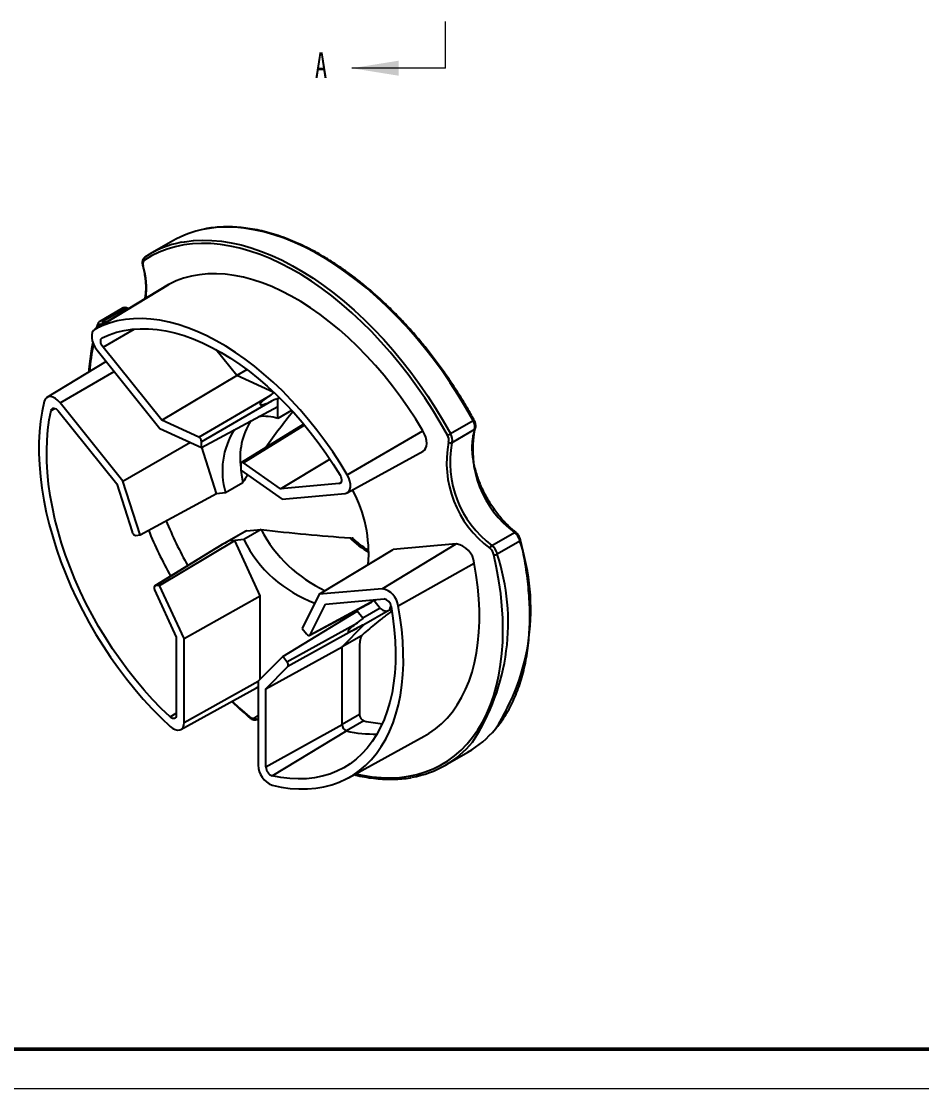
# Model space of a CAD drawing. Header units: millimetres. Extents: x 2517 to 77584, y 486 to 45347.
# Drawn here: x 3527.96 to 3564.55, y 1055.96 to 1099.35 of the extents above; entities that cross this region are included whole.
import ezdxf

# ---------------------------------------------------------------- set-up
doc = ezdxf.new("R2010")
doc.units = ezdxf.units.MM
doc.linetypes.add('HIDDEN', pattern=[9.525, 6.35, -3.175])
doc.layers.add('引导线', color=6, linetype='Continuous', lineweight=9)
doc.layers.add('粗实线', color=9, linetype='Continuous', lineweight=50)
doc.styles.add('SLDTEXTSTYLE4', font='TXT', dxfattribs={"width": 0.7})

msp = doc.modelspace()

# ---------------------------------------------------------------- linework, layer by layer
at = {"color": 7, "linetype": 'HIDDEN', "lineweight": 18}
msp.add_line((3545.1966, 1097.4423), (3545.1966, 1099.3473), dxfattribs=at)
at = {"color": 7, "linetype": 'Continuous', "lineweight": 18}
msp.add_line((3545.1966, 1097.4423), (3541.3866, 1097.4423), dxfattribs=at)
at = {"color": 7, "linetype": 'Continuous', "lineweight": 25}
for p, q in [((3534.1104, 1090.4208), (3533.1912, 1089.8902)), ((3533.9459, 1088.649), (3530.9434, 1086.829)), ((3530.9539, 1086.835), (3533.9577, 1088.6557)), ((3533.9577, 1088.6557), (3533.9459, 1088.649)), ((3532.0685, 1087.6807), (3531.1493, 1087.15)), ((3532.2184, 1087.6846), (3531.2992, 1087.1539)), ((3531.0511, 1087.0225), (3531.0044, 1086.866)), ((3533.6636, 1083.1345), (3531.2799, 1086.0998)), ((3531.0387, 1085.9757), (3533.5941, 1082.7968)), ((3531.4046, 1085.5205), (3528.9988, 1084.0623)), ((3537.1339, 1085.1875), (3536.7158, 1084.9461)), ((3533.6636, 1083.1345), (3536.7158, 1084.9461)), ((3538.2213, 1084.2597), (3536.7158, 1084.9461)), ((3535.1667, 1082.4492), (3538.0109, 1084.0973)), ((3538.128, 1083.9079), (3535.2839, 1082.2598)), ((3538.3775, 1083.6959), (3538.3775, 1084.0071)), ((3529.4592, 1083.5092), (3531.8429, 1080.5438)), ((3532.0914, 1080.6588), (3529.5361, 1083.8377)), ((3535.2839, 1082.0264), (3538.3775, 1083.6959)), ((3538.3775, 1083.2059), (3538.3775, 1083.6959)), ((3538.9455, 1083.5338), (3538.3775, 1083.2059)), ((3535.1667, 1082.4492), (3533.6636, 1083.1345)), ((3545.4028, 1082.5861), (3546.322, 1083.1167)), ((3533.5941, 1082.7968), (3535.2839, 1082.0264)), ((3539.236, 1082.8559), (3536.9046, 1081.4091)), ((3539.4374, 1082.9721), (3539.236, 1082.8559)), ((3541.2049, 1080.9171), (3544.2822, 1082.6955)), ((3546.3811, 1082.7495), (3545.4618, 1082.2188)), ((3532.0914, 1080.6588), (3534.8279, 1082.2343)), ((3535.2839, 1082.0264), (3535.2839, 1082.2598)), ((3535.891, 1080.158), (3535.2992, 1082.0347)), ((3541.2077, 1080.1819), (3544.2853, 1081.8719)), ((3536.8749, 1081.3413), (3536.8749, 1081.1079)), ((3538.4952, 1080.3453), (3536.9921, 1081.3954)), ((3538.4952, 1080.3453), (3540.4978, 1081.5519)), ((3536.8749, 1081.1079), (3538.5647, 1079.9273)), ((3531.8429, 1080.5438), (3532.4576, 1078.5946)), ((3532.7825, 1078.4675), (3532.0914, 1080.6588)), ((3536.2584, 1080.1909), (3536.9655, 1080.5991)), ((3540.8789, 1080.5584), (3538.4952, 1080.3453)), ((3532.7825, 1078.4675), (3535.891, 1080.158)), ((3535.891, 1080.158), (3536.2584, 1080.1909)), ((3538.5647, 1079.9273), (3541.1201, 1080.1558)), ((3537.708, 1078.6855), (3537.0009, 1078.2773)), ((3537.1071, 1078.6317), (3537.708, 1078.6855)), ((3532.6075, 1078.4518), (3532.7825, 1078.4675)), ((3533.5781, 1076.417), (3536.6335, 1078.2444)), ((3537.0862, 1078.6275), (3536.1068, 1078.0621)), ((3537.1071, 1078.6317), (3536.4, 1078.2235)), ((3536.6335, 1078.2444), (3536.4, 1078.2235)), ((3537.0009, 1078.2773), (3536.6335, 1078.2444)), ((3537.6704, 1075.9977), (3536.6335, 1078.2444)), ((3547.0821, 1078.0426), (3548.0014, 1078.5733)), ((3548.2217, 1078.2205), (3547.3024, 1077.6898)), ((3535.8792, 1077.9284), (3533.3799, 1076.3939)), ((3536.1271, 1078.0738), (3533.403, 1076.4014)), ((3535.8802, 1077.9266), (3536.1271, 1078.0738)), ((3540.0673, 1076.0544), (3543.0664, 1077.8768)), ((3542.6227, 1076.2829), (3545.6368, 1078.1066)), ((3545.6368, 1078.1066), (3543.0664, 1077.8768)), ((3543.2729, 1075.5873), (3546.365, 1077.3274)), ((3533.3703, 1076.2423), (3534.2586, 1074.3175)), ((3533.5781, 1076.417), (3533.403, 1076.4014)), ((3534.5768, 1074.2532), (3533.5781, 1076.417)), ((3540.0673, 1076.0544), (3539.3763, 1074.661)), ((3542.6227, 1076.2829), (3540.0673, 1076.0544)), ((3534.5768, 1074.2532), (3537.6704, 1075.9977)), ((3537.6704, 1072.6077), (3537.6704, 1075.9977)), ((3539.678, 1074.3881), (3542.1868, 1075.7419)), ((3539.7012, 1074.413), (3540.3159, 1075.6525)), ((3540.3159, 1075.6525), (3542.6996, 1075.8656)), ((3542.2962, 1075.8033), (3542.547, 1075.4914)), ((3542.3282, 1075.8218), (3542.35, 1075.8343)), ((3538.5807, 1073.5291), (3541.6064, 1075.3736)), ((3541.6064, 1075.3736), (3541.5755, 1075.4121)), ((3541.8399, 1075.0832), (3541.6064, 1075.3736)), ((3542.547, 1075.4914), (3541.8399, 1075.0832)), ((3542.8612, 1075.3849), (3541.8836, 1074.8206)), ((3542.9339, 1075.4105), (3542.8612, 1075.3849)), ((3538.7557, 1073.3113), (3541.6224, 1074.9014)), ((3540.9938, 1073.92), (3541.8836, 1074.8206)), ((3534.2586, 1074.3175), (3534.2586, 1071.139)), ((3541.6552, 1074.7044), (3538.7885, 1073.1144)), ((3539.3763, 1074.661), (3539.5513, 1074.4432)), ((3541.7774, 1074.3724), (3540.9938, 1073.92)), ((3534.5768, 1070.8458), (3534.5768, 1074.2532)), ((3537.9002, 1072.2153), (3540.9938, 1073.92)), ((3540.9938, 1070.7614), (3540.9938, 1073.92)), ((3541.7009, 1073.9208), (3541.7009, 1071.1697)), ((3538.5807, 1073.5291), (3537.582, 1072.5183)), ((3538.7557, 1073.3113), (3538.5807, 1073.5291)), ((3537.9002, 1072.2153), (3538.7885, 1073.1144)), ((3534.4434, 1070.5575), (3537.521, 1072.2475)), ((3537.582, 1072.5183), (3537.582, 1069.1109)), ((3537.9002, 1069.0368), (3537.9002, 1072.2153)), ((3537.5543, 1070.9798), (3537.582, 1070.9958)), ((3537.5704, 1070.9907), (3537.5548, 1070.9801)), ((3537.582, 1070.9998), (3537.5704, 1070.9907)), ((3541.7009, 1071.1697), (3540.9938, 1070.7614)), ((3541.8837, 1070.908), (3541.1765, 1070.4998)), ((3537.9002, 1069.0368), (3540.9938, 1070.7614)), ((3538.1515, 1068.6769), (3541.1765, 1070.4998)), ((3541.2514, 1068.593), (3544.329, 1070.283)), ((3545.1902, 1069.105), (3546.1094, 1069.6356))]:
    msp.add_line(p, q, dxfattribs=at)
at = {"color": 8, "linetype": 'Continuous', "lineweight": 25}
for p, q in [((3532.3054, 1087.6546), (3532.2184, 1087.6846)), ((3531.0758, 1086.9517), (3531.0596, 1086.8995)), ((3531.2576, 1087.0195), (3531.241, 1087.0255)), ((3531.2992, 1087.1539), (3531.4151, 1087.115)), ((3531.2799, 1086.0998), (3532.5416, 1086.8374)), ((3536.7158, 1084.9461), (3535.8609, 1086.0096)), ((3529.5361, 1083.8377), (3531.7275, 1085.1188)), ((3538.2269, 1084.2629), (3538.2213, 1084.2597)), ((3538.4491, 1084.0484), (3538.3775, 1084.0071)), ((3529.1724, 1083.5307), (3529.3221, 1083.6136)), ((3539.4698, 1082.9331), (3536.9921, 1081.3954)), ((3540.8789, 1080.5584), (3540.9523, 1080.6029)), ((3539.7012, 1074.413), (3542.3322, 1075.8328)), ((3534.5768, 1070.8458), (3537.5885, 1072.5248)), ((3534.0073, 1071.0693), (3534.2586, 1071.2178)), ((3537.4456, 1071.0338), (3537.582, 1071.125)), ((3537.5704, 1070.9907), (3537.582, 1070.9974))]:
    msp.add_line(p, q, dxfattribs=at)
at = {"color": 8, "linetype": 'Continuous', "lineweight": 25, "flags": 128}
for points in [[(3546.322, 1083.1167), (3546.0267, 1083.6359), (3545.7167, 1084.1462), (3545.3928, 1084.6462), (3545.0559, 1085.1348), (3544.7066, 1085.6107), (3544.346, 1086.0729), (3543.9749, 1086.52), (3543.5942, 1086.951), (3543.2049, 1087.3649), (3542.8079, 1087.7607), (3542.4043, 1088.1372), (3541.9949, 1088.4937), (3541.5809, 1088.8292), (3541.1632, 1089.1429), (3540.7429, 1089.434), (3540.3211, 1089.7018), (3539.8987, 1089.9456), (3539.4769, 1090.1649), (3539.0566, 1090.359), (3538.6389, 1090.5275), (3538.2249, 1090.6701), (3537.8155, 1090.7862), (3537.4119, 1090.8757), (3537.0149, 1090.9384), (3536.6256, 1090.974), (3536.2449, 1090.9824), (3535.8738, 1090.9638), (3535.5132, 1090.918), (3535.3869, 1090.8951)], [(3534.4738, 1090.3656), (3534.5939, 1090.3874), (3534.9545, 1090.4331), (3535.3256, 1090.4518), (3535.7063, 1090.4433), (3536.0956, 1090.4077), (3536.4926, 1090.3451), (3536.8963, 1090.2556), (3537.3057, 1090.1394), (3537.7197, 1089.9969), (3538.1374, 1089.8283), (3538.5576, 1089.6342), (3538.9795, 1089.4149), (3539.4019, 1089.1711), (3539.8237, 1088.9033), (3540.244, 1088.6122), (3540.6616, 1088.2985), (3541.0757, 1087.963), (3541.485, 1087.6066), (3541.8887, 1087.23), (3542.2857, 1086.8343), (3542.675, 1086.4204), (3543.0557, 1085.9893), (3543.4268, 1085.5422), (3543.7874, 1085.0801), (3544.1366, 1084.6041), (3544.4736, 1084.1155), (3544.7975, 1083.6155), (3545.1074, 1083.1052), (3545.4028, 1082.5861)], [(3532.9153, 1089.4078), (3532.9037, 1089.4107), (3532.8953, 1089.415), (3532.8903, 1089.4206), (3532.8894, 1089.4231)], [(3548.2217, 1078.2205), (3548.2342, 1078.2288), (3548.2436, 1078.2373), (3548.2496, 1078.2457), (3548.2519, 1078.2538), (3548.2515, 1078.258)], [(3541.5424, 1068.7528), (3541.8096, 1068.697), (3542.2031, 1068.6358), (3542.5889, 1068.6015), (3542.966, 1068.594), (3543.3337, 1068.6135), (3543.6909, 1068.6598), (3544.0368, 1068.7329), (3544.3705, 1068.8326), (3544.6912, 1068.9586), (3544.9981, 1069.1105), (3545.2904, 1069.2882), (3545.5675, 1069.491), (3545.8286, 1069.7185), (3546.073, 1069.9702), (3546.3002, 1070.2453), (3546.5096, 1070.5433), (3546.7008, 1070.8634), (3546.8731, 1071.2047), (3547.0262, 1071.5665), (3547.1597, 1071.9479), (3547.2734, 1072.3478), (3547.3668, 1072.7654), (3547.4397, 1073.1995), (3547.4921, 1073.6492), (3547.5237, 1074.1132), (3547.5345, 1074.5905), (3547.5245, 1075.0798), (3547.4936, 1075.58), (3547.442, 1076.0898), (3547.3697, 1076.6079), (3547.277, 1077.1331), (3547.1641, 1077.6641)], [(3536.5323, 1071.7046), (3536.8303, 1071.4283), (3537.2361, 1071.0741)]]:
    msp.add_lwpolyline(points, dxfattribs=at)
at = {"color": 7, "linetype": 'Continuous', "lineweight": 25, "flags": 128}
for points in [[(3545.2803, 1082.5195), (3544.9874, 1083.0344), (3544.68, 1083.5404), (3544.3588, 1084.0362), (3544.0247, 1084.5208), (3543.6784, 1084.9927), (3543.3208, 1085.451), (3542.9528, 1085.8944), (3542.5753, 1086.3219), (3542.1892, 1086.7323), (3541.7955, 1087.1247), (3541.3952, 1087.4982), (3540.9893, 1087.8517), (3540.5787, 1088.1844), (3540.1645, 1088.4954), (3539.7477, 1088.7841), (3539.3294, 1089.0497), (3538.9105, 1089.2915), (3538.4922, 1089.5089), (3538.0754, 1089.7014), (3537.6612, 1089.8686), (3537.2507, 1090.0099), (3536.8447, 1090.1251), (3536.4444, 1090.2139), (3536.0507, 1090.276), (3535.6647, 1090.3113), (3535.2871, 1090.3197), (3534.9191, 1090.3012), (3534.5615, 1090.2558), (3534.2152, 1090.1836), (3533.8811, 1090.0849), (3533.5599, 1089.9599), (3533.2525, 1089.8088), (3532.9596, 1089.6321)], [(3544.2822, 1082.6955), (3543.9913, 1083.1688), (3543.6869, 1083.6318), (3543.3698, 1084.0833), (3543.0409, 1084.5218), (3542.7011, 1084.9464), (3542.3514, 1085.3556), (3541.9927, 1085.7485), (3541.626, 1086.1239), (3541.2523, 1086.4808), (3540.8728, 1086.8182), (3540.4883, 1087.1351), (3540.1001, 1087.4308), (3539.7091, 1087.7042), (3539.3165, 1087.9548), (3538.9234, 1088.1817), (3538.5308, 1088.3845), (3538.1398, 1088.5624), (3537.7516, 1088.715), (3537.3671, 1088.842), (3536.9876, 1088.9428), (3536.6139, 1089.0173), (3536.2472, 1089.0653), (3535.8885, 1089.0866), (3535.5388, 1089.0811), (3535.199, 1089.0489), (3534.8701, 1088.9901), (3534.553, 1088.9047), (3534.2486, 1088.7932), (3533.9577, 1088.6557)], [(3541.2049, 1080.9171), (3540.9161, 1081.3871), (3540.6139, 1081.8468), (3540.299, 1082.2951), (3539.9725, 1082.7305), (3539.6351, 1083.152), (3539.2879, 1083.5584), (3538.9317, 1083.9485), (3538.5676, 1084.3212), (3538.1966, 1084.6756), (3537.8197, 1085.0106), (3537.438, 1085.3252), (3537.0526, 1085.6187), (3536.6644, 1085.8903), (3536.2746, 1086.139), (3535.8842, 1086.3644), (3535.4944, 1086.5657), (3535.1062, 1086.7423), (3534.7208, 1086.8939), (3534.339, 1087.0199), (3533.9622, 1087.1201), (3533.5912, 1087.194), (3533.2271, 1087.2417), (3532.8709, 1087.2628), (3532.5237, 1087.2574), (3532.1863, 1087.2254), (3531.8598, 1087.167), (3531.5449, 1087.0822), (3531.2427, 1086.9715), (3530.9539, 1086.835)], [(3530.9539, 1086.835), (3530.8888, 1086.7816), (3530.8435, 1086.702), (3530.8205, 1086.6003), (3530.8209, 1086.4821), (3530.8448, 1086.3536), (3530.8909, 1086.2217), (3530.9567, 1086.0934), (3531.0387, 1085.9757)], [(3531.2799, 1086.0998), (3531.2436, 1086.152), (3531.2145, 1086.2089), (3531.1943, 1086.2674), (3531.1839, 1086.3243), (3531.1841, 1086.3765), (3531.1947, 1086.4212), (3531.2152, 1086.456), (3531.2445, 1086.479)], [(3531.2445, 1086.479), (3531.5292, 1086.6052), (3531.8271, 1086.7058), (3532.1371, 1086.7805), (3532.4585, 1086.8292), (3532.7902, 1086.8516), (3533.1314, 1086.8477), (3533.4811, 1086.8176), (3533.8383, 1086.7612), (3534.2019, 1086.6789), (3534.5709, 1086.5707), (3534.9442, 1086.437), (3535.3208, 1086.2783), (3535.6995, 1086.0949), (3536.0794, 1085.8873), (3536.4593, 1085.6563), (3536.838, 1085.4024), (3537.2146, 1085.1264), (3537.5879, 1084.829), (3537.9569, 1084.5111), (3538.3205, 1084.1737), (3538.6777, 1083.8177), (3539.0274, 1083.4441), (3539.3686, 1083.054), (3539.7003, 1082.6485), (3540.0217, 1082.2289), (3540.3317, 1081.7962), (3540.6295, 1081.3517), (3540.9143, 1080.8967)], [(3528.8859, 1083.8927), (3528.8029, 1083.5002), (3528.7401, 1083.0915), (3528.6977, 1082.6679), (3528.6758, 1082.2305), (3528.6744, 1081.7806), (3528.6936, 1081.3192), (3528.7334, 1080.8479), (3528.7935, 1080.3678), (3528.8739, 1079.8803), (3528.9742, 1079.3868), (3529.0943, 1078.8885), (3529.2339, 1078.387), (3529.3924, 1077.8836), (3529.5695, 1077.3796), (3529.7646, 1076.8766), (3529.9774, 1076.3758), (3530.207, 1075.8788), (3530.453, 1075.3868), (3530.7146, 1074.9012), (3530.9911, 1074.4234), (3531.2817, 1073.9547), (3531.5857, 1073.4964), (3531.9021, 1073.0498), (3532.2301, 1072.6161), (3532.5689, 1072.1965), (3532.9173, 1071.7922), (3533.2746, 1071.4044), (3533.6397, 1071.034), (3534.0115, 1070.6821)], [(3529.5361, 1083.8377), (3529.4423, 1083.9386), (3529.3417, 1084.0174), (3529.2397, 1084.0697), (3529.1417, 1084.0928), (3529.053, 1084.0855), (3528.9783, 1084.0481), (3528.9216, 1083.9827), (3528.8859, 1083.8927)], [(3534.0073, 1071.0693), (3533.647, 1071.4168), (3533.2937, 1071.7823), (3532.9484, 1072.1648), (3532.6121, 1072.5633), (3532.2858, 1072.9765), (3531.9703, 1073.4032), (3531.6667, 1073.8424), (3531.3758, 1074.2926), (3531.0983, 1074.7526), (3530.8352, 1075.2211), (3530.5872, 1075.6967), (3530.3549, 1076.1781), (3530.1391, 1076.6638), (3529.9403, 1077.1525), (3529.7592, 1077.6429), (3529.5963, 1078.1333), (3529.452, 1078.6226), (3529.3267, 1079.1092), (3529.2208, 1079.5917), (3529.1346, 1080.0688), (3529.0684, 1080.5391), (3529.0224, 1081.0013), (3528.9966, 1081.454), (3528.9912, 1081.8959), (3529.0061, 1082.3257), (3529.0414, 1082.7423), (3529.0969, 1083.1443), (3529.1724, 1083.5307)], [(3529.1724, 1083.5307), (3529.1877, 1083.5712), (3529.2124, 1083.6008), (3529.2452, 1083.6179), (3529.2844, 1083.6215), (3529.3277, 1083.6116), (3529.3729, 1083.5887), (3529.4176, 1083.5539), (3529.4592, 1083.5092)], [(3544.2853, 1081.8719), (3544.3381, 1081.9114), (3544.3898, 1081.9829), (3544.4224, 1082.0753), (3544.4346, 1082.185), (3544.4259, 1082.3071), (3544.3966, 1082.4365), (3544.3481, 1082.5678), (3544.2822, 1082.6955)], [(3536.8843, 1081.1013), (3536.9091, 1080.9109), (3536.9655, 1080.5991)], [(3540.9143, 1080.8967), (3540.9436, 1080.8399), (3540.9641, 1080.7815), (3540.9747, 1080.7245), (3540.9749, 1080.6721), (3540.9645, 1080.6271), (3540.9443, 1080.592), (3540.9152, 1080.5687), (3540.8789, 1080.5584)], [(3541.1201, 1080.1558), (3541.2021, 1080.1789), (3541.2679, 1080.2312), (3541.3139, 1080.3099), (3541.3379, 1080.4108), (3541.3383, 1080.5285), (3541.3153, 1080.6567), (3541.27, 1080.7886), (3541.2049, 1080.9171)], [(3544.329, 1070.283), (3544.5232, 1070.3979), (3544.7867, 1070.5828), (3545.0344, 1070.7923), (3545.2657, 1071.0259), (3545.48, 1071.2829), (3545.6765, 1071.5625), (3545.8549, 1071.8642), (3546.0145, 1072.1869), (3546.1551, 1072.5298), (3546.276, 1072.8919), (3546.3771, 1073.2722), (3546.4581, 1073.6698), (3546.5186, 1074.0834), (3546.5586, 1074.5119), (3546.578, 1074.9542), (3546.5766, 1075.409), (3546.5545, 1075.875), (3546.5118, 1076.351), (3546.4486, 1076.8356), (3546.365, 1077.3274)], [(3538.1473, 1068.2946), (3538.5191, 1068.2171), (3538.8842, 1068.166), (3539.2414, 1068.1414), (3539.5899, 1068.1434), (3539.9287, 1068.1718), (3540.2567, 1068.2268), (3540.5731, 1068.308), (3540.8771, 1068.4154), (3541.1677, 1068.5485), (3541.4442, 1068.7071), (3541.7058, 1068.8906), (3541.9518, 1069.0987), (3542.1814, 1069.3306), (3542.3941, 1069.5857), (3542.5893, 1069.8634), (3542.7664, 1070.1629), (3542.9249, 1070.4833), (3543.0644, 1070.8238), (3543.1846, 1071.1833), (3543.2849, 1071.561), (3543.3653, 1071.9557), (3543.4254, 1072.3664), (3543.4651, 1072.7918), (3543.4844, 1073.231), (3543.483, 1073.6825), (3543.4611, 1074.1452), (3543.4187, 1074.6178), (3543.3559, 1075.0989), (3543.2729, 1075.5873)], [(3542.9864, 1075.5561), (3543.0619, 1075.0824), (3543.1174, 1074.6163), (3543.1527, 1074.159), (3543.1676, 1073.712), (3543.1622, 1073.2763), (3543.1364, 1072.8534), (3543.0904, 1072.4445), (3543.0241, 1072.0506), (3542.938, 1071.673), (3542.8321, 1071.3126), (3542.7068, 1070.9707), (3542.5625, 1070.6481), (3542.3996, 1070.3457), (3542.2185, 1070.0645), (3542.0197, 1069.8053), (3541.8039, 1069.5687), (3541.5716, 1069.3555), (3541.3236, 1069.1663), (3541.0605, 1069.0016), (3540.783, 1068.8619), (3540.4921, 1068.7476), (3540.1885, 1068.659), (3539.873, 1068.5964), (3539.5467, 1068.56), (3539.2104, 1068.5499), (3538.8651, 1068.566), (3538.5118, 1068.6084), (3538.1515, 1068.6769)], [(3537.521, 1072.2475), (3537.5789, 1072.2922), (3537.582, 1072.2955)], [(3534.2586, 1071.139), (3534.2534, 1071.0901), (3534.2378, 1071.0499), (3534.2129, 1071.0207), (3534.1798, 1071.004), (3534.1405, 1071.0006), (3534.0971, 1071.0109), (3534.0519, 1071.0342), (3534.0073, 1071.0693)], [(3534.0115, 1070.6821), (3534.1122, 1070.6044), (3534.2142, 1070.5531), (3534.3119, 1070.5312), (3534.4001, 1070.5397), (3534.4742, 1070.5782), (3534.5301, 1070.6446), (3534.5649, 1070.7354), (3534.5768, 1070.8458)]]:
    msp.add_lwpolyline(points, dxfattribs=at)
at = {"color": 7, "linetype": 'Continuous', "lineweight": 25}
for centre, radius, start, end in [((3536.1664, 1086.8419), 4.1275, 100.88732, 119.87684), ((3535.247, 1086.3171), 4.1217, 100.81188, 123.39182), ((3533.1022, 1089.4874), 0.2032, 134.58939, 203.07216), ((3533.0318, 1089.6858), 0.09, 126.26416, 216.67958), ((3531.1887, 1086.9209), 0.117, 63.43229, 164.71595), ((3531.3741, 1087.0426), 0.1342, 123.92964, 187.31342), ((3539.691, 1081.5898), 2.8435, 147.76012, 187.97839), ((3537.7978, 1081.2551), 2.0352, 73.45078, 95.30296), ((3545.9257, 1082.8647), 0.4696, 345.80741, 32.46161), ((3539.2321, 1081.0779), 3.1031, 147.5154, 196.609), ((3544.0559, 1084.9185), 2.6934, 297.038, 300.00366), ((3545.0065, 1082.334), 0.4696, 345.80741, 32.46161), ((3550.4866, 1081.94), 4.1846, 168.84533, 233.56603), ((3549.5717, 1081.4094), 4.3284, 168.88168, 233.52968), ((3544.9831, 1082.3305), 0.3522, 345.80741, 32.46161), ((3545.411, 1082.3283), 0.1207, 224.24902, 294.9021), ((3549.5942, 1081.4197), 4.2089, 169.05539, 233.35597), ((3536.5901, 1077.6977), 5.4856, 355.46915, 28.30122), ((3548.7699, 1085.0431), 16.895, 202.21352, 209.23663), ((3549.5012, 1085.4632), 16.922, 202.29051, 209.15681), ((3542.6397, 1081.2485), 5.558, 207.46091, 245.22321), ((3541.6838, 1080.6191), 5.2358, 206.56899, 249.98087), ((3547.588, 1078.07), 0.6513, 13.36102, 50.60615), ((3545.4848, 1077.2347), 0.885, 6.01513, 80.11257), ((3547.1784, 1077.8849), 0.1848, 121.41239, 166.30225), ((3546.6889, 1077.5512), 0.4885, 13.36102, 50.60615), ((3546.6688, 1077.5393), 0.6513, 13.36102, 50.60615), ((3547.1952, 1077.8817), 0.2198, 261.88473, 299.21296), ((3542.4779, 1075.4959), 0.8002, 6.5582, 79.5695), ((3542.6353, 1075.5184), 0.3531, 6.1254, 79.50395), ((3537.366, 1071.1843), 0.1704, 220.33568, 297.88128), ((3537.5314, 1071.08), 0.0974, 208.32735, 293.57754), ((3541.9875, 1071.1752), 0.2867, 181.10339, 248.75814), ((3543.025, 1075.9193), 5.1397, 257.16978, 265.60996), ((3541.2804, 1070.767), 0.2867, 181.10339, 248.75814), ((3542.2745, 1075.2308), 4.8568, 256.93475, 271.68568), ((3544.009, 1073.2427), 4.174, 300.21284, 320.38631), ((3543.1374, 1072.6611), 4.1048, 279.89393, 320.32299), ((3538.4815, 1069.1298), 0.8996, 181.20626, 248.19597), ((3538.2943, 1069.0444), 0.3943, 181.10339, 248.75814)]:
    msp.add_arc(centre, radius, start, end, dxfattribs=at)
at = {"color": 8, "linetype": 'Continuous', "lineweight": 25}
for centre, radius, start, end in [((3529.7961, 1088.504), 3.2475, 352.59835, 16.15811), ((3532.1475, 1087.5283), 0.1716, 65.59796, 117.417), ((3532.2485, 1087.6387), 0.0548, 71.91681, 123.2248), ((3531.118, 1087.0061), 0.0689, 166.28338, 232.19655), ((3531.2285, 1086.9948), 0.1741, 66.0518, 117.90143), ((3539.5781, 1084.4592), 8.8671, 168.5037, 175.76018), ((3546.1962, 1083.3576), 0.2718, 297.58776, 306.5162), ((3546.3522, 1082.8021), 0.06, 298.73652, 338.47915), ((3544.6896, 1081.9937), 4.9751, 227.12243, 238.49534), ((3539.739, 1075.4431), 8.9258, 326.99623, 18.12949), ((3548.0302, 1078.5383), 0.0454, 63.38265, 129.50991), ((3538.8292, 1074.9131), 8.9167, 326.87486, 18.14447), ((3537.2681, 1071.0613), 0.0345, 158.30441, 221.70904)]:
    msp.add_arc(centre, radius, start, end, dxfattribs=at)
at = {"color": 7, "linetype": 'Continuous', "lineweight": 25}
for centre, major_axis, ratio, start_param, end_param in [((3530.134, 1079.4116), (8.0882, 4.8473), 0.0135011, 6.0458244, 6.2924836), ((3530.134, 1079.4116), (8.2432, 4.5968), 0.0151125, 6.274758, 6.5214173), ((3538.7204, 1079.4556), (4.0491, 6.6443), 0.2690752, 1.0928152, 1.3415407), ((3535.1778, 1082.321), (-0.075, 0.1299), 0.5775769, 3.9272768, 5.6024547), ((3536.981, 1081.28), (-0.075, 0.13), 0.5771863, 5.3933533, 7.0685311), ((3538.7204, 1079.4556), (4.0491, 6.6443), 0.2690752, 1.5156327, 1.5626632), ((3538.8659, 1079.0805), (7.0383, -0.7135), 0.072975, 4.5545304, 5.0735789), ((3532.5545, 1078.5885), (-0.075, 0.1299), 0.5774969, 1.2048029, 2.8799807), ((3528.3687, 1073.3641), (8.0322, 4.8592), 0.0057553, 0.0117667, 0.2584259), ((3537.4228, 1078.5909), (0.3386, -0.0343), 0.073042, 2.7788773, 3.0405954), ((3533.4561, 1076.2647), (-0.075, 0.1299), 0.5773016, 6.0213256, 7.6965034), ((3542.7212, 1075.5322), (0.2051, -0.0922), 0.6239313, 4.0279068, 5.7034229), ((3533.6671, 1070.3054), (8.1731, 4.7773), 0.0204228, 6.0395737, 6.2862329), ((3533.6671, 1070.3054), (8.2168, 4.5158), 0.0035939, 6.2710935, 6.5177528), ((3539.6043, 1074.5188), (-0.075, 0.13), 0.5772661, 1.8331212, 3.508299), ((3538.7027, 1073.2359), (-0.075, 0.1299), 0.5774614, 3.2986119, 4.9737897)]:
    msp.add_ellipse(centre, major_axis=major_axis, ratio=ratio, start_param=start_param, end_param=end_param, dxfattribs=at)
for points, knots in [([(3546.3579, 1083.1392), (3546.3108, 1083.224), (3546.1742, 1083.4698), (3545.9382, 1083.8713), (3545.6464, 1084.3403), (3545.3427, 1084.8001), (3545.0279, 1085.2497), (3544.7027, 1085.6884), (3544.3678, 1086.115), (3544.0239, 1086.5288), (3543.6716, 1086.9288), (3543.3118, 1087.3142), (3542.9451, 1087.6842), (3542.5725, 1088.0379), (3542.1945, 1088.3747), (3541.8121, 1088.6938), (3541.426, 1088.9946), (3541.0371, 1089.2763), (3540.6461, 1089.5384), (3540.2538, 1089.7804), (3539.8611, 1090.0016), (3539.4689, 1090.2016), (3539.0779, 1090.3799), (3538.6889, 1090.5363), (3538.3029, 1090.6702), (3537.9205, 1090.7814), (3537.5427, 1090.8696), (3537.1703, 1090.9346), (3536.8041, 1090.9764), (3536.445, 1090.9945), (3536.0933, 1090.9899), (3535.7515, 1090.9591), (3535.5227, 1090.9293), (3535.411, 1090.9032), (3535.4071, 1090.9022)], [0, 0, 0, 0, 0.0172257, 0.0499365, 0.0826495, 0.1153629, 0.1480771, 0.1807925, 0.2135092, 0.2462277, 0.2789483, 0.3116714, 0.3443971, 0.3771259, 0.409858, 0.4425935, 0.4753326, 0.5080755, 0.5408219, 0.5735717, 0.6063245, 0.6390795, 0.6718358, 0.7045912, 0.7373437, 0.7700905, 0.8028282, 0.8355529, 0.8682599, 0.9009445, 0.9336017, 0.9662274, 0.9988184, 1, 1, 1, 1]), ([(3532.975, 1089.7562), (3532.9613, 1089.7455), (3532.9292, 1089.7204), (3532.8947, 1089.6641), (3532.8744, 1089.5921), (3532.8709, 1089.5106), (3532.8832, 1089.4523), (3532.8894, 1089.4231)], [0, 0, 0, 0, 0.1497799, 0.3504634, 0.5562529, 0.7777303, 1, 1, 1, 1]), ([(3532.8894, 1089.4231), (3532.9004, 1089.3795), (3532.9326, 1089.253), (3532.9729, 1089.0465), (3533.0042, 1088.8075), (3533.018, 1088.5768), (3533.0135, 1088.3575), (3532.9981, 1088.1837), (3532.978, 1088.0892), (3532.9715, 1088.0584)], [0, 0, 0, 0, 0.0874573, 0.2541127, 0.4206582, 0.5870447, 0.7532834, 0.9194184, 1, 1, 1, 1]), ([(3532.2656, 1087.6908), (3532.2497, 1087.6959), (3532.2103, 1087.7084), (3532.1474, 1087.7091), (3532.0937, 1087.6981), (3532.071, 1087.6802), (3532.0662, 1087.6764)], [0, 0, 0, 0, 0.2341706, 0.5802076, 0.9113577, 1, 1, 1, 1]), ([(3532.329, 1087.6689), (3532.3266, 1087.6696), (3532.3058, 1087.6754), (3532.2845, 1087.6836), (3532.2656, 1087.6908)], [0, 0, 0, 0, 0.11749, 1, 1, 1, 1]), ([(3531.1472, 1087.1459), (3531.1318, 1087.136), (3531.0967, 1087.1135), (3531.0673, 1087.0671), (3531.0551, 1087.0337), (3531.0511, 1087.0225)], [0, 0, 0, 0, 0.3424531, 0.7788409, 1, 1, 1, 1]), ([(3530.8659, 1086.2968), (3530.8484, 1086.2129), (3530.8032, 1085.9969), (3530.7518, 1085.6322), (3530.7151, 1085.3152), (3530.7051, 1085.1321), (3530.7031, 1085.0953)], [0, 0, 0, 0, 0.2199523, 0.5663274, 0.9127729, 1, 1, 1, 1]), ([(3538.0109, 1084.0973), (3537.9422, 1084.0507), (3537.8746, 1084.0033), (3537.7782, 1083.9268), (3537.7468, 1083.9006), (3537.7032, 1083.8575), (3537.6892, 1083.8425), (3537.6709, 1083.8174), (3537.6652, 1083.8086), (3537.657, 1083.7887), (3537.6536, 1083.7747), (3537.6715, 1083.7554), (3537.6841, 1083.7547), (3537.7058, 1083.7536), (3537.7164, 1083.7545), (3537.7474, 1083.7586), (3537.7674, 1083.7634), (3537.8267, 1083.7798), (3537.8652, 1083.7937), (3537.9793, 1083.8383), (3538.0538, 1083.8724), (3538.128, 1083.9079)], [0, 0, 0, 0, 0.25, 0.25, 0.375, 0.375, 0.4375, 0.4375, 0.46875, 0.46875, 0.5, 0.5, 0.53125, 0.53125, 0.5625, 0.5625, 0.625, 0.625, 0.75, 0.75, 1, 1, 1, 1]), ([(3546.408, 1082.78), (3546.413, 1082.7957), (3546.426, 1082.8368), (3546.4295, 1082.9114), (3546.4154, 1083.0022), (3546.3885, 1083.0801), (3546.3654, 1083.1246), (3546.3579, 1083.1392)], [0, 0, 0, 0, 0.1464611, 0.3821773, 0.6280043, 0.877783, 1, 1, 1, 1]), ([(3539.2361, 1082.8559), (3539.236, 1082.8559), (3539.2357, 1082.8558), (3539.2374, 1082.8565), (3539.2408, 1082.8581), (3539.247, 1082.8609), (3539.2615, 1082.8676), (3539.3142, 1082.8919), (3539.378, 1082.9212), (3539.4279, 1082.9461), (3539.4439, 1082.9541)], [0, 0, 0, 0, 0.015417, 0.0373873, 0.0594681, 0.0847805, 0.1261835, 0.2466366, 0.7585217, 1, 1, 1, 1]), ([(3548.0506, 1078.5788), (3548.0173, 1078.6055), (3547.9206, 1078.6831), (3547.7629, 1078.8255), (3547.5805, 1079.0103), (3547.4049, 1079.2104), (3547.2375, 1079.4238), (3547.0799, 1079.6488), (3546.9334, 1079.8834), (3546.7993, 1080.1257), (3546.6787, 1080.3735), (3546.5728, 1080.6246), (3546.4823, 1080.8769), (3546.408, 1081.1282), (3546.3505, 1081.3763), (3546.3103, 1081.619), (3546.2875, 1081.8542), (3546.2824, 1082.0798), (3546.2946, 1082.294), (3546.3243, 1082.4945), (3546.3636, 1082.6558), (3546.396, 1082.7463), (3546.408, 1082.78)], [0, 0, 0, 0, 0.0274166, 0.0797, 0.1320291, 0.184392, 0.2367833, 0.289196, 0.3416223, 0.3940541, 0.4464822, 0.4988966, 0.5512888, 0.6036505, 0.6559742, 0.708253, 0.7604826, 0.8126631, 0.8648022, 0.916921, 0.9690461, 1, 1, 1, 1]), ([(3541.3044, 1078.3479), (3541.3239, 1078.3465), (3541.3432, 1078.3448), (3541.3606, 1078.3429), (3541.3752, 1078.3413), (3541.3887, 1078.3395), (3541.3997, 1078.3377)], [0, 0, 0, 0, 0.00006050247, 0.00006050247, 0.00006050247, 0.00011136818, 0.00011136818, 0.00011136818, 0.00011136818]), ([(3541.4426, 1078.3159), (3541.4419, 1078.3167), (3541.4316, 1078.3308), (3541.4151, 1078.3344), (3541.3997, 1078.3377)], [0, 0, 0, 0, 0.06244728, 1, 1, 1, 1]), ([(3542.0824, 1077.825), (3542.0125, 1077.8715), (3541.8661, 1077.9688), (3541.6522, 1078.1337), (3541.5104, 1078.2579), (3541.4433, 1078.3166)], [0, 0, 0, 0, 0.3251606, 0.6808216, 1, 1, 1, 1]), ([(3547.2408, 1070.5978), (3547.2962, 1070.6652), (3547.4229, 1070.8192), (3547.6022, 1071.083), (3547.7817, 1071.3844), (3547.9443, 1071.7049), (3548.0903, 1072.0429), (3548.2193, 1072.3981), (3548.331, 1072.7695), (3548.4251, 1073.1563), (3548.5015, 1073.5578), (3548.56, 1073.973), (3548.6004, 1074.4011), (3548.6227, 1074.8411), (3548.6268, 1075.292), (3548.6129, 1075.7529), (3548.5808, 1076.2229), (3548.5307, 1076.7009), (3548.4627, 1077.1858), (3548.3784, 1077.6682), (3548.3043, 1078.0267), (3548.26, 1078.221), (3548.2515, 1078.258)], [0, 0, 0, 0, 0.04094328, 0.09347805, 0.14606865, 0.19871355, 0.25140819, 0.30414607, 0.3569198, 0.40972185, 0.46254521, 0.51538364, 0.5682319, 0.62108571, 0.67394168, 0.72679663, 0.77964891, 0.83249742, 0.88534144, 0.93818061, 0.98823541, 1, 1, 1, 1]), ([(3548.2515, 1078.258), (3548.2471, 1078.275), (3548.2345, 1078.323), (3548.1996, 1078.4017), (3548.1444, 1078.4873), (3548.0919, 1078.5449), (3548.0591, 1078.5719), (3548.0506, 1078.5788)], [0, 0, 0, 0, 0.1392043, 0.3955533, 0.6518446, 0.910446, 1, 1, 1, 1]), ([(3542.3491, 1075.8343), (3542.3311, 1075.8236), (3542.2792, 1075.793), (3542.223, 1075.7625), (3542.1864, 1075.7427)], [0, 0, 0, 0, 0.3482742, 1, 1, 1, 1]), ([(3542.9684, 1075.3299), (3542.9086, 1075.2909), (3542.8478, 1075.2472), (3542.7326, 1075.1619), (3542.6775, 1075.1196), (3542.5155, 1074.9934), (3542.4141, 1074.9116), (3542.1227, 1074.6724), (3541.9427, 1074.5189), (3541.7774, 1074.3724)], [0, 0, 0, 0, 0.125, 0.125, 0.25, 0.25, 0.5, 0.5, 1, 1, 1, 1]), ([(3543.0044, 1075.4273), (3543.0025, 1075.4274), (3542.9869, 1075.4278), (3542.9587, 1075.4186), (3542.9339, 1075.4105)], [0, 0, 0, 0, 0.12361719, 1, 1, 1, 1]), ([(3541.6224, 1074.9014), (3541.5523, 1074.8523), (3541.4829, 1074.8018), (3541.3814, 1074.7198), (3541.348, 1074.6916), (3541.2995, 1074.645), (3541.2836, 1074.6288), (3541.261, 1074.6018), (3541.2537, 1074.5923), (3541.2409, 1074.5711), (3541.2337, 1074.5561), (3541.2419, 1074.5362), (3541.2516, 1074.5358), (3541.2685, 1074.5354), (3541.2772, 1074.5366), (3541.3031, 1074.5418), (3541.3206, 1074.5474), (3541.373, 1074.5661), (3541.4081, 1074.5815), (3541.5136, 1074.6303), (3541.5842, 1074.6668), (3541.6552, 1074.7044)], [0, 0, 0, 0, 0.25, 0.25, 0.375, 0.375, 0.4375, 0.4375, 0.46875, 0.46875, 0.5, 0.5, 0.53125, 0.53125, 0.5625, 0.5625, 0.625, 0.625, 0.75, 0.75, 1, 1, 1, 1]), ([(3541.7774, 1074.3724), (3541.7522, 1074.2941), (3541.7332, 1074.2168), (3541.7073, 1074.0642), (3541.7009, 1073.9905), (3541.7009, 1073.9208)], [0, 0, 0, 0, 0.5, 0.5, 1, 1, 1, 1]), ([(3536.5129, 1071.6939), (3536.6278, 1071.5855), (3536.8686, 1071.3585), (3537.1141, 1071.1483), (3537.2424, 1071.0384)], [0, 0, 0, 0, 0.4775237, 1, 1, 1, 1]), ([(3537.2424, 1071.0384), (3537.2559, 1071.0278), (3537.295, 1070.997), (3537.3613, 1070.9641), (3537.438, 1070.9494), (3537.5042, 1070.9546), (3537.5393, 1070.974), (3537.554, 1070.9822)], [0, 0, 0, 0, 0.1399193, 0.4052305, 0.6323146, 0.8454448, 1, 1, 1, 1]), ([(3541.4883, 1068.7231), (3541.5341, 1068.7112), (3541.7066, 1068.6662), (3542.0007, 1068.6122), (3542.3694, 1068.5611), (3542.731, 1068.5351), (3543.0854, 1068.5315), (3543.4306, 1068.5537), (3543.6759, 1068.5807), (3543.8028, 1068.6074), (3543.821, 1068.6112)], [0, 0, 0, 0, 0.0556015, 0.2090173, 0.3623584, 0.5156021, 0.6687255, 0.8217073, 0.9745307, 1, 1, 1, 1])]:
    msp.add_open_spline(points, degree=3, knots=knots, dxfattribs=at)
at = {"color": 8, "linetype": 'Continuous', "lineweight": 25}
msp.add_open_spline([(3542.9339, 1075.4105), (3542.9396, 1075.4565), (3542.947, 1075.5174), (3542.9756, 1075.5594), (3542.9826, 1075.5698)], degree=3, knots=[0, 0, 0, 0, 0.7538739, 1, 1, 1, 1], dxfattribs=at)
at = {"color": 7, "linetype": 'Continuous', "lineweight": 25}
msp.add_open_spline([(3543.0116, 1075.358), (3542.9972, 1075.3486), (3542.9828, 1075.3392), (3542.9684, 1075.3299)], degree=3, dxfattribs=at)
at = {"color": 7, "linetype": 'Continuous', "lineweight": 18}
msp.add_solid([(3541.3866, 1097.4423), (3543.2916, 1097.1375), (3543.2916, 1097.7471)], dxfattribs=at)
at = {"layer": '引导线'}
msp.add_line((3493.148, 1055.9585), (3627.548, 1055.9585), dxfattribs=at)
at = {"layer": '粗实线'}
msp.add_line((3501.148, 1057.5585), (3625.948, 1057.5585), dxfattribs=at)

# ---------------------------------------------------------------- texts
at = {"color": 7, "linetype": 'Continuous', "insert": (3539.8901, 1098.092), "char_height": 1.05, "attachment_point": 1, "style": 'SLDTEXTSTYLE4'}
msp.add_mtext('A', dxfattribs=at)

doc.saveas('drawing.dxf')
